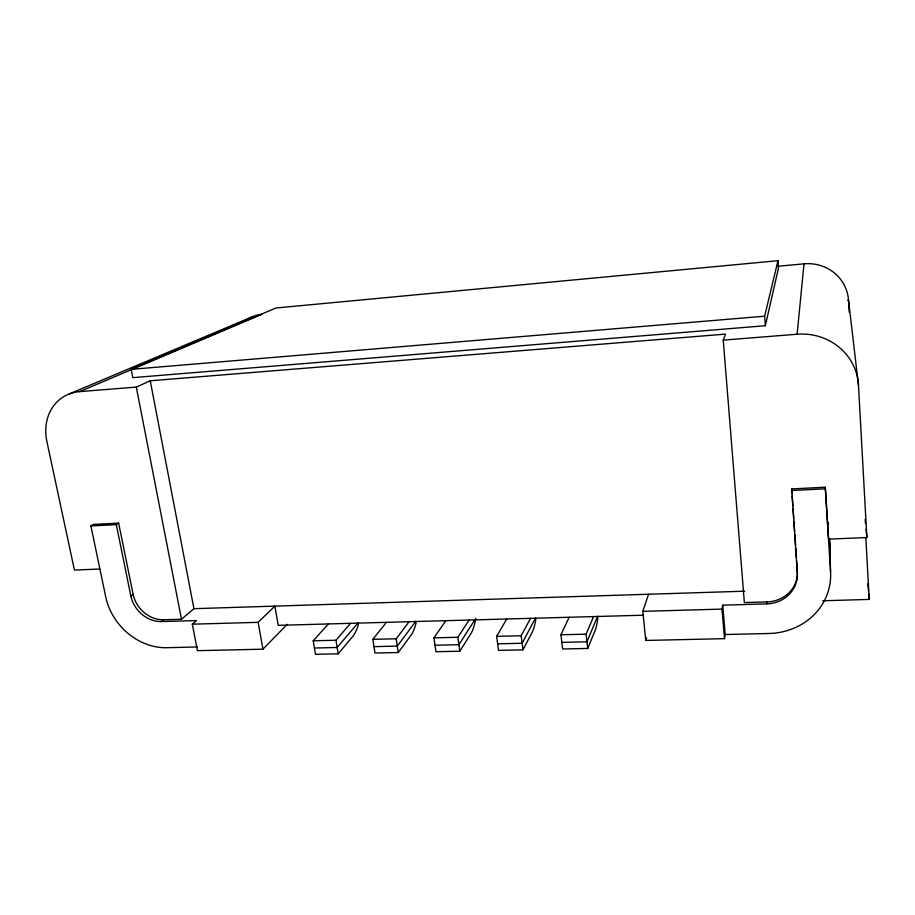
<?xml version="1.0" encoding="UTF-8"?>
<svg xmlns="http://www.w3.org/2000/svg" width="915" height="915" viewBox="0 0 915 915"><rect width="100%" height="100%" fill="white"/><g stroke="black" fill="none" stroke-linecap="round" stroke-linejoin="round"><path stroke-width="1.37" d="M648.552 594.247L642.81 611.357L645.761 640.454L724.497 638.659L721.981 609.104L722.724 605.158L766.713 603.877A32.814 30.069 10.8 0 0 797.285 572.767L796.69 560.998M797.285 572.767L791.692 488.93L825.33 487.215L828.59 539.107L866.871 537.528L858.464 385.078L848.571 300.783A41.93 40.191 -19.4 0 0 803.988 263.84L777.007 266.345M858.464 385.078A57.222 54.42 -5.8 0 0 797.125 334.227L803.999 263.783L804.136 264.652M766.713 603.877L766.919 601.921A32.7 29.966 10.7 0 0 797.445 573.156M724.497 638.659L725.218 634.518L722.724 605.158M765.34 325.717L778.493 268.095L777.979 260.695L275.941 308L131.222 369.351L132.847 377.643L765.34 325.717L764.654 316.19L777.979 260.695M645.761 640.454L646.596 637.778M766.919 601.921L744.375 602.585L723.239 340.128L725.504 334.112L150.243 380.777L136.301 387.091L79.605 391.631A48.907 41.301 55.9 0 0 46.894 441.556L74.424 570.068L99.781 569.027M569.13 617.27L560.941 634.77L562.622 648.987L587.739 648.449L595.105 630.481A45.338 8.544 87.7 0 0 597.85 617.762M597.621 616.218L586.984 641.792L561.844 642.364M587.739 648.449L586.115 634.164L593.549 616.584M506.727 618.998L496.651 636.337L498.492 650.371L522.968 649.844L532.255 632.059A44.778 10.477 88 0 0 535.801 619.466M535.572 617.877L522.133 643.268L497.634 643.828M522.968 649.844L521.184 635.742L530.551 618.334M445.845 620.69L433.962 637.858L435.963 651.72L459.822 651.206L470.928 633.592A44.229 12.318 88.2 0 0 475.766 618.368M474.999 619.569L458.918 644.709L435.037 645.258M459.822 651.206L457.889 637.275L469.086 620.038M386.416 622.337L372.84 639.345L374.978 653.024L398.254 652.532L411.087 635.079A43.691 14.068 88.5 0 0 416.142 622.76M415.902 621.159L397.282 646.116L373.983 646.653M398.254 652.532L396.172 638.784L409.108 621.708M328.405 623.938L313.204 640.797L315.481 654.305L338.195 653.813L352.675 636.543A43.165 15.727 88.8 0 0 358.417 624.35M358.2 622.715L337.155 647.488L314.428 648.014M313.204 640.797L335.965 640.248L350.548 623.332M744.661 591.193L193.946 608.692L181.49 619.249L163.671 619.775A28.376 23.916 48.2 0 1 133.133 594.338L118.653 523.14L116.297 524.638L130.856 596.054A28.479 23.973 48.2 0 0 161.498 621.571L196.508 620.553L192.31 624.19L197.423 650.679L262.937 649.181L287.23 624.316M192.31 624.19L258.122 622.326L274.855 606.13L278.229 625.334L643.485 615.2M161.498 621.571L163.671 619.775M130.856 596.054L133.133 594.338M197.365 646.974L166.69 647.706A56.959 47.957 48.2 0 1 105.74 596.935L90.894 525.931L93.319 524.432L118.653 523.14M79.605 391.631L261.61 314.383A36.932 33.089 58.9 0 0 247.599 319.324M252.346 316.727L68.819 394.136M131.222 369.351L764.654 316.19M723.239 340.128L797.125 334.227M90.894 525.931L116.297 524.638M791.567 490.509L825.341 488.804L825.33 487.215M822.711 600.778L869.25 599.405L865.853 538.089M642.81 611.357L721.981 609.104M372.84 639.345L396.172 638.784M433.962 637.858L457.889 637.275M496.651 636.337L521.184 635.742M560.941 634.77L586.115 634.164M725.218 634.518L768.966 633.489A65.651 60.15 10.8 0 0 830.545 571.601L829.802 539.049M136.301 387.091L181.49 619.249M150.243 380.777L193.946 608.692M258.122 622.326L262.937 649.181M335.965 640.248L338.195 653.813M865.11 519.4L865.521 523.586M866.059 529.167L866.871 537.528M867.843 583.759L868.484 590.873M868.735 593.721L869.25 599.405M791.692 488.93L791.978 493.174M792.173 495.999L792.859 505.892M793.065 508.717L793.751 518.611M793.946 521.436L794.632 531.329M794.826 534.154L795.615 545.454M795.81 548.279L796.496 558.173M825.341 488.804L830.545 571.601M849.212 312.164L848.571 300.783A8.464 1.292 -4.9 0 0 847.667 300.303M828.361 522.419L828.395 525.199M261.827 314.303A7.4 3.031 83.4 0 1 262.285 314.291M830.065 543.213A61.911 57.13 9.4 0 1 829.482 555.062"/></g></svg>
